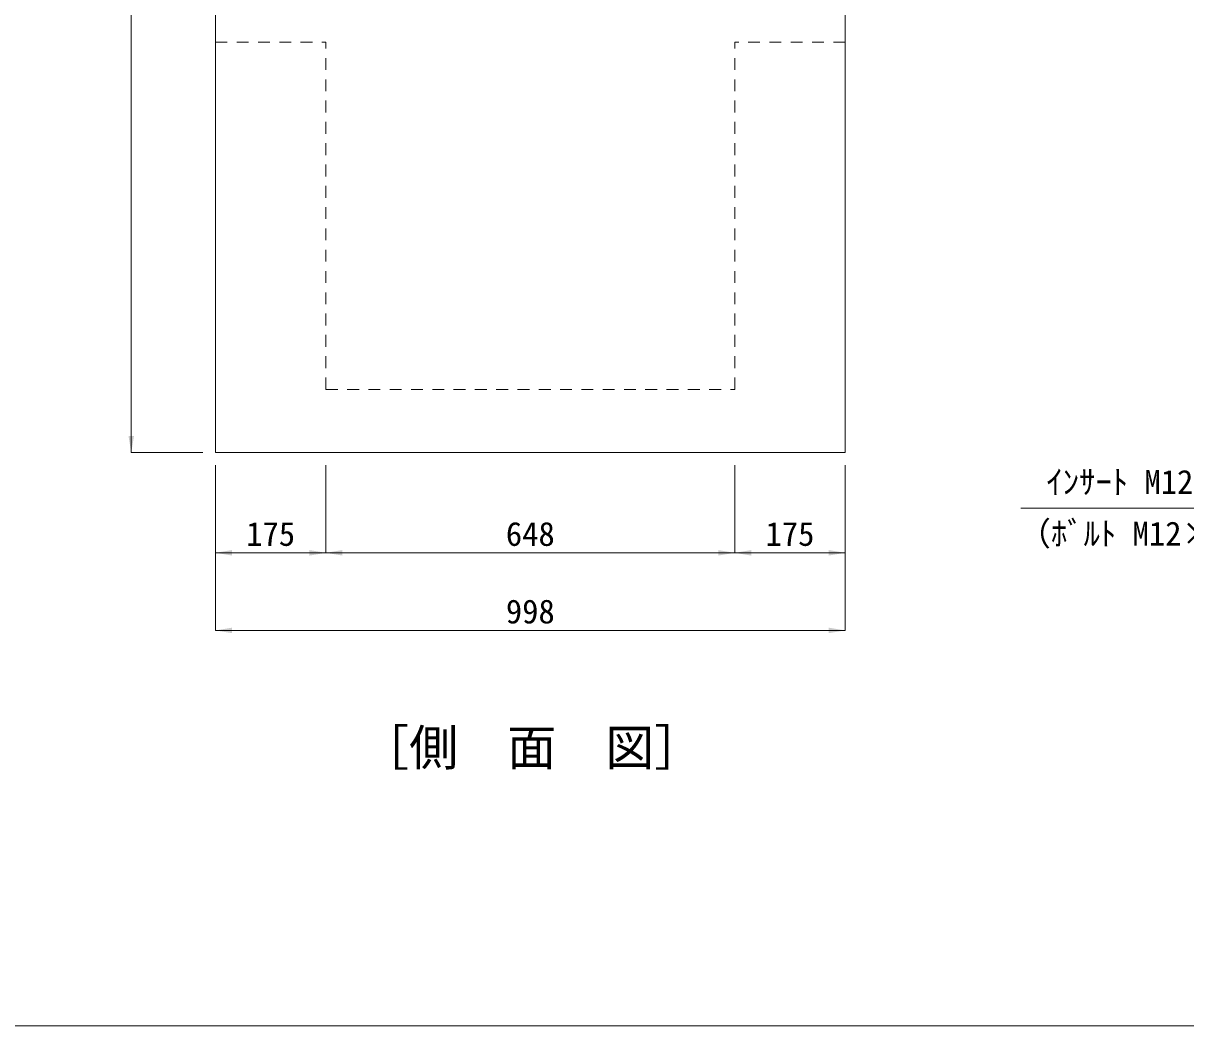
# Model space of a CAD drawing. Units: millimetres at full size. Extents: x 50430 to 101606, y 69050 to 91573.
# Drawn here: x 66846 to 68689, y 77277 to 78865 of the extents above; entities that cross this region are included whole.
import ezdxf
from ezdxf.enums import TextEntityAlignment as Align

# ---------------------------------------------------------------- set-up
doc = ezdxf.new("R2010")
doc.units = ezdxf.units.MM
doc.header["$LTSCALE"] = 50
doc.linetypes.add('USER1', pattern=[0.675, 0.375, -0.3])
for name, color, linetype, lineweight in [('寸法線', 7, 'Continuous', 13), ('本体', 2, 'Continuous', 9), ('枠', 7, 'Continuous', 5)]:
    doc.layers.add(name, color=color, linetype=linetype, lineweight=lineweight)
doc.layers.add('文字', color=7, linetype='Continuous')
doc.styles.add('ＭＳ ゴシック', font='')
doc.styles.get('ＭＳ ゴシック').set_extended_font_data('MS Gothic')

# ---------------------------------------------------------------- blocks, each defined once
blk = doc.blocks.new('filled_arrow')
at = {"color": 0, "linetype": 'Continuous', "lineweight": -2}
blk.add_solid([(7.5, 1.25), (0, 0), (7.5, -1.25)], dxfattribs=at)

msp = doc.modelspace()

# ---------------------------------------------------------------- linework, layer by layer
at = {"layer": '寸法線', "lineweight": 9}
for p, q in [((67017.31, 79768.12), (67017.31, 78185.12)), ((67130.79, 78185.12), (67017.31, 78185.12)), ((67150.79, 78165.12), (67150.79, 78026.14)), ((67150.79, 78165.12), (67150.79, 77903.23)), ((67325.79, 78165.12), (67325.79, 78026.14)), ((67325.79, 78165.12), (67325.79, 78026.14)), ((67973.79, 78165.12), (67973.79, 78026.14)), ((67973.79, 78165.12), (67973.79, 78026.14)), ((68148.79, 78165.12), (68148.79, 78026.14)), ((68148.79, 78165.12), (68148.79, 77903.23)), ((67150.79, 78026.14), (67325.79, 78026.14)), ((67325.79, 78026.14), (67973.79, 78026.14)), ((67973.79, 78026.14), (68148.79, 78026.14)), ((67150.79, 77903.23), (68148.79, 77903.23))]:
    msp.add_line(p, q, dxfattribs=at)
msp.add_lwpolyline([(68916.8, 78211.39), (68901.63, 78190.28), (68834.69, 78097.09), (68427.19, 78097.09)], dxfattribs=at)
at = {"layer": '本体', "lineweight": 20}
for p, q in [((67150.79, 78185.12), (67150.79, 79744.1)), ((68148.79, 78185.12), (68148.79, 79744.1)), ((67150.79, 78185.12), (68148.79, 78185.12))]:
    msp.add_line(p, q, dxfattribs=at)
at = {"layer": '本体', "linetype": 'USER1'}
for p, q in [((67150.79, 78835.12), (67325.79, 78835.12)), ((67325.79, 78285.12), (67325.79, 78835.12)), ((67973.79, 78285.12), (67973.79, 78835.12)), ((68148.79, 78835.12), (67973.79, 78835.12)), ((67325.79, 78285.12), (67973.79, 78285.12))]:
    msp.add_line(p, q, dxfattribs=at)
at = {"layer": '枠', "color": 5, "lineweight": 13}
msp.add_line((65003.72, 77276.8), (73003.72, 77276.8), dxfattribs=at)

# ---------------------------------------------------------------- block references
at = {"layer": '寸法線', "lineweight": 9, "xscale": 3.47, "yscale": 3.47}
for p, rotation in [((67017.31, 78185.12), 90), ((67325.79, 78026.14), 180), ((67973.79, 78026.14), 180), ((68148.79, 78026.14), 180), ((68148.79, 77903.23), 180)]:
    msp.add_blockref('filled_arrow', p, dxfattribs=dict(at, rotation=rotation))
for p in [(67150.79, 78026.14), (67325.79, 78026.14), (67973.79, 78026.14), (67150.79, 77903.23)]:
    msp.add_blockref('filled_arrow', p, dxfattribs=at)

# ---------------------------------------------------------------- texts
at = {"layer": '寸法線', "style": 'ＭＳ ゴシック'}
for s, p in [('ｲﾝｻｰﾄ M12-30', (68467.69, 78108.18)), ('（ﾎﾞﾙﾄ M12×25）', (68423.07, 78026.33))]:
    msp.add_text(s, height=37.98, dxfattribs=at).set_placement(p, align=Align.BOTTOM_LEFT)
for s, p in [('175', (67238.29, 78056.14)), ('648', (67649.79, 78056.14)), ('175', (68061.29, 78056.14)), ('998', (67649.79, 77933.23))]:
    msp.add_text(s, height=37.98, dxfattribs=at).set_placement(p, align=Align.MIDDLE_CENTER)
at = {"layer": '文字', "style": 'ＭＳ ゴシック'}
msp.add_text('［側\u3000面\u3000図］', height=56.96, dxfattribs=at).set_placement((67380.06, 77671.96), align=Align.BOTTOM_LEFT)

doc.saveas('drawing.dxf')
